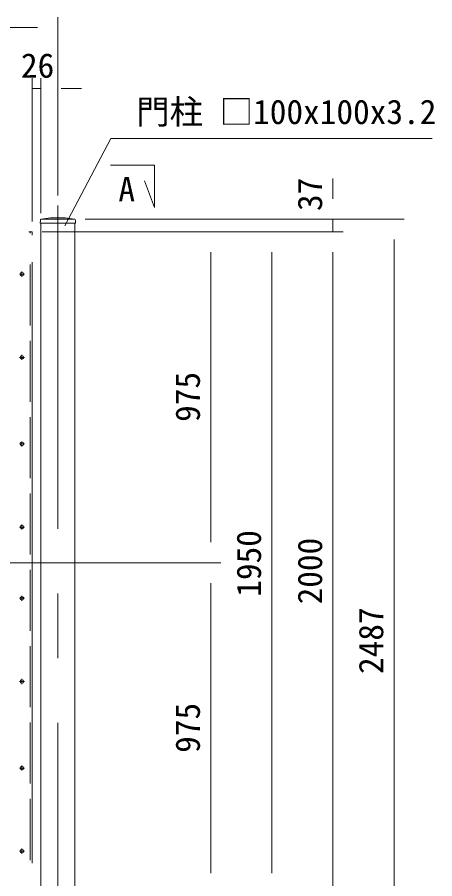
# Model space of a CAD drawing. Units: millimetres, scale not verified. Extents: x -6300 to 6300, y -4455 to 4455.
# Drawn here: x -779 to 451, y -864 to 1674 of the extents above; entities that cross this region are included whole.
import ezdxf
from ezdxf.enums import TextEntityAlignment as Align

# ---------------------------------------------------------------- set-up
doc = ezdxf.new("R2010")
doc.units = ezdxf.units.MM
doc.header["$LTSCALE"] = 30
doc.linetypes.add('DASHED', pattern=[7.5, 6, -1.5])
doc.linetypes.add('USER1', pattern=[50.8, 31.75, -6.35, 6.35, -6.35])
for name, color, linetype, lineweight in [('0-1_D-STR1', 1, 'Continuous', 18), ('0-2_D-BMK', 2, 'USER1', 13), ('0-6_D-STR-DIM', 7, 'Continuous', 9), ('0-8_D-STR-TXT', 7, 'Continuous', 9), ('0-9_D-STR3', 3, 'Continuous', 13)]:
    doc.layers.add(name, color=color, linetype=linetype, lineweight=lineweight)
doc.styles.add('ＭＳ ゴシック', font='')
doc.styles.get('ＭＳ ゴシック').set_extended_font_data('MS Gothic')

msp = doc.modelspace()

# ---------------------------------------------------------------- linework, layer by layer
at = {"layer": '0-1_D-STR1'}
for p, q in [((-711.06, 1076.67), (-711.51, 1067.16)), ((-711.51, 1067.16), (-607.31, 1067.16)), ((-709.5, 1079.16), (-609.41, 1079.16)), ((-680.91, 1083.16), (-708.46, 1079.5)), ((-680.91, 1083.16), (-637.91, 1083.16)), ((-637.91, 1083.16), (-610.36, 1079.5)), ((-609.41, 1067.16), (-609.41, -1407.84)), ((-607.76, 1076.67), (-607.31, 1067.16)), ((-745.41, 1042.16), (-735.41, 1042.16)), ((-735.41, 1042.16), (-735.41, 1032.16)), ((-735.41, 952.16), (-735.41, -817.84))]:
    msp.add_line(p, q, dxfattribs=at)
at = {"layer": '0-1_D-STR1', "linetype": 'DASHED'}
for p, q in [((-741.41, 1042.16), (-741.41, 1038.16)), ((-741.41, 946.16), (-741.41, -811.84))]:
    msp.add_line(p, q, dxfattribs=at)
at = {"layer": '0-1_D-STR1'}
msp.add_lwpolyline([(-609.41, -1407.84), (-709.41, -1407.84), (-709.41, 1067.16)], dxfattribs=at)
for centre, start, end in [((-708.07, 1076.53), 97.56971, 177.299), ((-610.76, 1076.53), 2.701, 82.43029)]:
    msp.add_arc(centre, 3, start, end, dxfattribs=at)
at = {"layer": '0-2_D-BMK'}
for p, q in [((-659.41, 1119.16), (-659.41, -1447.84)), ((-772.85, 917.16), (-757.97, 917.16)), ((-765.41, 924.6), (-765.41, 909.72)), ((-772.85, 672.16), (-757.97, 672.16)), ((-765.41, 679.6), (-765.41, 664.72)), ((-772.85, 417.16), (-757.97, 417.16)), ((-765.41, 424.6), (-765.41, 409.72)), ((-765.41, 179.6), (-765.41, 164.72)), ((-772.85, 172.16), (-757.97, 172.16)), ((-772.85, -37.84), (-757.97, -37.84)), ((-765.41, -45.28), (-765.41, -30.4)), ((-765.41, -290.28), (-765.41, -275.4)), ((-772.85, -282.84), (-757.97, -282.84)), ((-765.41, -545.28), (-765.41, -530.4)), ((-772.85, -537.84), (-757.97, -537.84)), ((-772.85, -782.84), (-757.97, -782.84)), ((-765.41, -790.28), (-765.41, -775.4))]:
    msp.add_line(p, q, dxfattribs=at)
at = {"layer": '0-6_D-STR-DIM'}
for p, q in [((-659.41, 1149.16), (-659.41, 1674.2)), ((-719.41, 1644.2), (-3599.41, 1644.2)), ((-735.41, 1072.16), (-735.41, 1494.2)), ((-735.41, 1072.16), (-735.41, 1494.2)), ((-709.41, 1097.16), (-709.41, 1494.2)), ((-709.41, 1464.2), (-735.41, 1464.2)), ((-649.41, 1464.2), (-589.41, 1464.2)), ((150.59, 1139.16), (150.59, 1199.16)), ((-579.41, 1079.16), (180.59, 1079.16)), ((-579.41, 1079.16), (360.59, 1079.16)), ((150.59, 1042.16), (150.59, 1079.16)), ((-705.41, 1042.16), (180.59, 1042.16)), ((-579.41, 1042.16), (-179.41, 1042.16)), ((-579.41, 1042.16), (0.59, 1042.16)), ((-559.41, 1042.16), (180.59, 1042.16)), ((330.59, 1019.16), (330.59, -1347.84)), ((-209.41, 982.16), (-209.41, 127.16)), ((-29.41, 982.16), (-29.41, -847.84)), ((150.59, 982.16), (150.59, -897.84)), ((150.59, 982.16), (150.59, 922.16)), ((-1694.66, 67.16), (-179.41, 67.16)), ((-1694.66, 67.16), (-179.41, 67.16)), ((-209.41, 7.16), (-209.41, -847.84)), ((-29.41, -847.84), (-29.41, -787.84))]:
    msp.add_line(p, q, dxfattribs=at)
at = {"layer": '0-8_D-STR-TXT'}
msp.add_line((-374.54, 1113.4), (-404.26, 1192), dxfattribs=at)
for points in [[(443.04, 1317.32), (-503.27, 1317.32), (-638.93, 1059.29)], [(-374.54, 1113.4), (-374.54, 1238.73), (-504.02, 1238.73)]]:
    msp.add_lwpolyline(points, dxfattribs=at)
at = {"layer": '0-9_D-STR3'}
for centre in [(-765.41, 917.16), (-765.41, 672.16), (-765.41, 417.16), (-765.41, 172.16), (-765.41, -37.84), (-765.41, -282.84), (-765.41, -537.84), (-765.41, -782.84)]:
    msp.add_circle(centre, 5.25, dxfattribs=at)

# ---------------------------------------------------------------- texts
at = {"layer": '0-6_D-STR-DIM', "style": 'ＭＳ ゴシック'}
msp.add_text('26', height=72.14, dxfattribs=at).set_placement((-768.25, 1474.33), align=Align.BOTTOM_LEFT)
for s, p in [('37', (140.47, 1103.13)), ('975', (-219.53, 481.95)), ('1950', (-39.53, -33.19)), ('2000', (140.47, -55.71)), ('2487', (320.47, -260.86)), ('975', (-219.53, -493.05))]:
    msp.add_text(s, height=72.14, rotation=90, dxfattribs=at).set_placement(p, align=Align.BOTTOM_LEFT)
at = {"layer": '0-8_D-STR-TXT', "style": 'ＭＳ ゴシック'}
for s, p in [('門柱 □100x100x3.2', (-428.79, 1337.72)), ('A', (-481.27, 1109.82))]:
    msp.add_text(s, height=72.14, dxfattribs=at).set_placement(p, align=Align.BOTTOM_LEFT)

doc.saveas('drawing.dxf')
